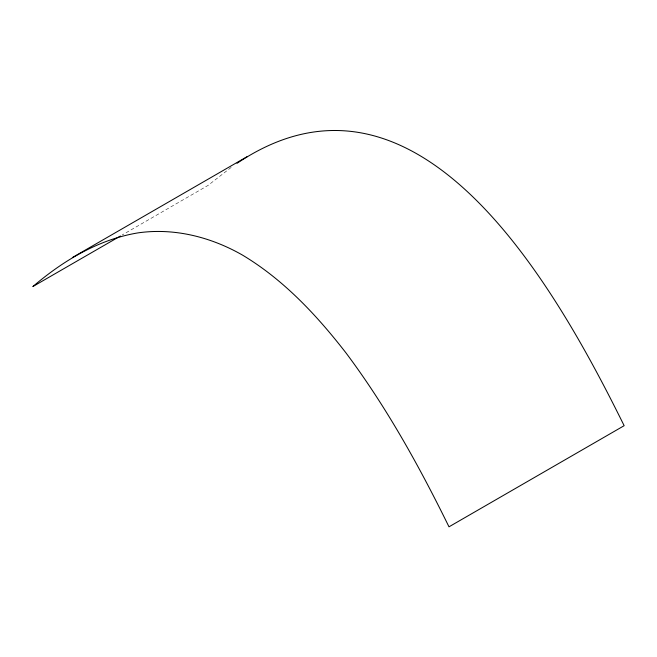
<?xml version="1.0" encoding="UTF-8"?>
<svg xmlns="http://www.w3.org/2000/svg" width="657" height="657" viewBox="0 0 657 657"><rect width="100%" height="100%" fill="white"/><g stroke="black" fill="none" stroke-linecap="round" stroke-linejoin="round"><path stroke-width="0.49" stroke-dasharray="3.29 2.46" d="M231.174 167.395L208.014 185.438L122.12 235.025"/><path stroke-width="0.99" d="M237.005 163.33C419.971 40.512 558.072 292.135 624.15 425.687L448.986 526.824C419.306 466.314 386.488 407.069 346.058 353.006C316.83 315.303 283.643 279.71 242.392 255.031C210.905 237.037 174.204 227.683 137.986 232.882C98.304 239.452 63.064 260.804 32.85 286.567L120.436 236.003M72.36 257.552L247.533 156.415"/></g></svg>
